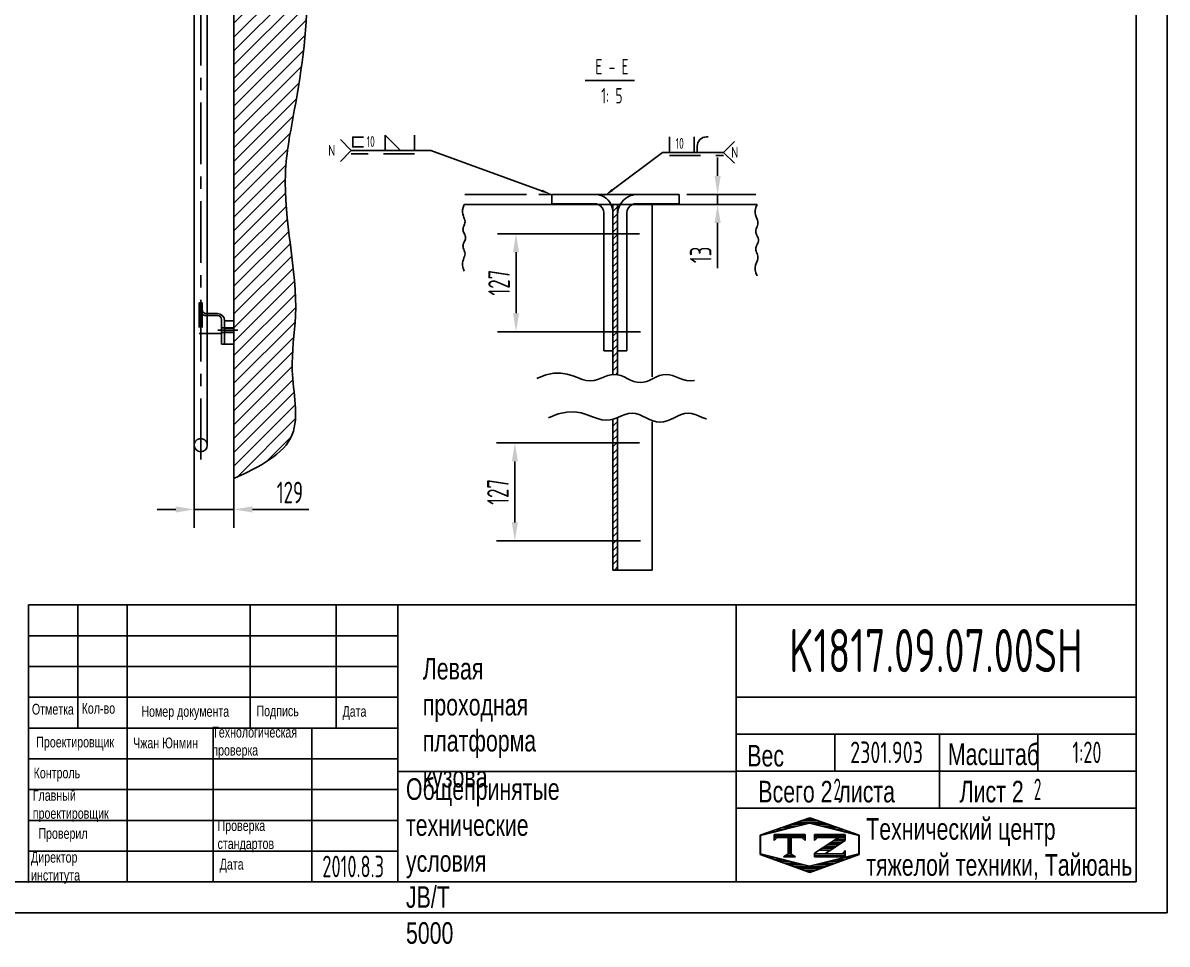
# Model space of a CAD drawing. Header units: millimetres. Extents: x 0 to 8400, y -102 to 5940.
# Drawn here: x 4689 to 8400, y -102 to 2885 of the extents above; entities that cross this region are included whole.
import ezdxf
from ezdxf.enums import TextEntityAlignment as Align

# ---------------------------------------------------------------- set-up
doc = ezdxf.new("R2010")
doc.units = ezdxf.units.MM
doc.header["$LTSCALE"] = 200
for name, pattern in [('F', [0.75, 0.5, -0.25]), ('G', [2, 1.25, -0.25, 0.25, -0.25]), ('K', [2.5, 1.25, -0.25, 0.25, -0.25, 0.25, -0.25])]:
    doc.linetypes.add(name, pattern=pattern)
for name, color, linetype in [('01', 7, 'Continuous'), ('02', 1, 'Continuous'), ('04', 2, 'F'), ('05', 4, 'G'), ('07', 6, 'K'), ('08', 1, 'Continuous'), ('10', 1, 'Continuous'), ('11', 3, 'Continuous'), ('13', 3, 'Continuous'), ('THICK', 7, 'Continuous')]:
    doc.layers.add(name, color=color, linetype=linetype)
doc.styles.get("Standard").update_dxf_attribs({"font": 'isocp', "width": 0.707, "bigfont": 'intecad.shx'})
doc.dimstyles.new('INTE', dxfattribs={"dimscale": 20, "dimtxt": 3.5, "dimasz": 3, "dimexe": 3, "dimexo": 0, "dimgap": 1, "dimtad": 1, "dimdec": 3, "dimdsep": 46, "dimtxsty": 'Standard', "dimcen": 0, "dimclrd": 1, "dimclre": 1, "dimclrt": 3, "dimaunit": 1, "dimadec": 0, "dimazin": 0, "dimtfac": 1, "dimtmove": 0, "dimatfit": 0, "dimfxl": 1, "dimarcsym": 0})

# ---------------------------------------------------------------- blocks, each defined once
blk = doc.blocks.new('*D112')
at = {"layer": '08', "color": 1, "lineweight": -2, "ltscale": 0.8}
for p, q in [((5244.5, 1548.1), (5244.5, 1247.7)), ((5373.5, 1407.9), (5373.5, 1247.7)), ((5184.5, 1307.7), (5124.5, 1307.7)), ((5244.5, 1307.7), (5373.5, 1307.7)), ((5433.5, 1307.7), (5616.2, 1307.7))]:
    blk.add_line(p, q, dxfattribs=at)
at = {"layer": '08', "color": 1, "ltscale": 0.8}
for points in [[(5184.5, 1317.7), (5184.5, 1297.7), (5244.5, 1307.7)], [(5433.5, 1317.7), (5433.5, 1297.7), (5373.5, 1307.7)]]:
    blk.add_solid(points, dxfattribs=at)
at = {"layer": 'Defpoints', "color": 0, "ltscale": 0.8}
for p in [(5244.5, 1548.1), (5373.5, 1407.9), (5373.5, 1307.7)]:
    blk.add_point(p, dxfattribs=at)
at = {"layer": '08', "color": 3, "ltscale": 0.8, "insert": (5554.8, 1362.7), "char_height": 70, "attachment_point": 5}
blk.add_mtext('129', dxfattribs=at)
blk = doc.blocks.new('*D137')
at = {"layer": '08', "color": 1, "lineweight": -2, "ltscale": 0.8}
for p, q in [((6942.2, 2389.1), (6942.2, 2449.1)), ((6974.3, 2329.1), (6882.2, 2329.1)), ((6942.2, 2329.1), (6942.2, 2296.6)), ((6974.3, 2296.6), (6882.2, 2296.6)), ((6942.2, 2236.6), (6942.2, 2090))]:
    blk.add_line(p, q, dxfattribs=at)
at = {"layer": '08', "color": 1, "ltscale": 0.8}
for points in [[(6932.2, 2389.1), (6952.2, 2389.1), (6942.2, 2329.1)], [(6932.2, 2236.6), (6952.2, 2236.6), (6942.2, 2296.6)]]:
    blk.add_solid(points, dxfattribs=at)
at = {"layer": 'Defpoints', "color": 0, "ltscale": 0.8}
for p in [(6974.3, 2329.1), (6942.2, 2296.6), (6974.3, 2296.6)]:
    blk.add_point(p, dxfattribs=at)
at = {"layer": '08', "color": 3, "ltscale": 0.8, "insert": (6887.2, 2133.3), "char_height": 70, "attachment_point": 5, "rotation": 90}
blk.add_mtext('13', dxfattribs=at)
blk = doc.blocks.new('*D138')
at = {"layer": '08', "color": 1, "lineweight": -2, "ltscale": 0.8}
for p, q in [((6538, 2201.6), (6228.3, 2201.6)), ((6288.3, 2141.6), (6288.3, 1944.1)), ((6538, 1884.1), (6228.3, 1884.1))]:
    blk.add_line(p, q, dxfattribs=at)
at = {"layer": '08', "color": 1, "ltscale": 0.8}
for points in [[(6278.3, 2141.6), (6298.3, 2141.6), (6288.3, 2201.6)], [(6278.3, 1944.1), (6298.3, 1944.1), (6288.3, 1884.1)]]:
    blk.add_solid(points, dxfattribs=at)
at = {"layer": 'Defpoints', "color": 0, "ltscale": 0.8}
for p in [(6538, 2201.6), (6288.3, 1884.1), (6538, 1884.1)]:
    blk.add_point(p, dxfattribs=at)
at = {"layer": '08', "color": 3, "ltscale": 0.8, "insert": (6233.3, 2042.9), "char_height": 70, "attachment_point": 5, "rotation": 90}
blk.add_mtext('127', dxfattribs=at)
blk = doc.blocks.new('*D139')
at = {"layer": '08', "color": 1, "lineweight": -2, "ltscale": 0.8}
for p, q in [((6538, 1523.3), (6224.5, 1523.3)), ((6284.5, 1463.3), (6284.5, 1265.8)), ((6538, 1205.8), (6224.5, 1205.8))]:
    blk.add_line(p, q, dxfattribs=at)
at = {"layer": '08', "color": 1, "ltscale": 0.8}
for points in [[(6274.5, 1463.3), (6294.5, 1463.3), (6284.5, 1523.3)], [(6274.5, 1265.8), (6294.5, 1265.8), (6284.5, 1205.8)]]:
    blk.add_solid(points, dxfattribs=at)
at = {"layer": 'Defpoints', "color": 0, "ltscale": 0.8}
for p in [(6538, 1523.3), (6284.5, 1205.8), (6538, 1205.8)]:
    blk.add_point(p, dxfattribs=at)
at = {"layer": '08', "color": 3, "ltscale": 0.8, "insert": (6229.5, 1364.6), "char_height": 70, "attachment_point": 5, "rotation": 90}
blk.add_mtext('127', dxfattribs=at)
blk = doc.blocks.new('*U140')
at = {"layer": '01'}
blk.add_line((-445.4, 192.6), (-445.4, 142.6), dxfattribs=at)
blk.add_lwpolyline([(-610.4, 154.1), (-645.4, 154.1), (-645.4, 186.1), (-610.4, 186.1)], dxfattribs=at)
blk.add_lwpolyline([(-540.4, 192.6), (-490.4, 142.6), (-540.4, 142.6)], close=True, dxfattribs=at)
blk.add_solid([(-445.4, 192.6), (-445.4, 227.6), (-495.4, 192.6), (-445.4, 192.6)], dxfattribs=at)
at = {"layer": '02'}
for points in [[(-685.8, 178), (-650.4, 142.6), (-685.8, 107.3)], [(-32.9, 11.9), (-392.6, 142.6), (-445.4, 142.6), (-650.4, 142.6)]]:
    blk.add_lwpolyline(points, dxfattribs=at)
blk.add_lwpolyline([(0, 0, 0, 8, 0), (-32.9, 11.9, 8, 8, 0)], format="xyseb", dxfattribs=at)
at = {"layer": '04'}
blk.add_line((-445.4, 132.1), (-650.4, 132.1), dxfattribs=at)
at = {"layer": '13', "width": 0.707}
blk.add_text('10', height=35, dxfattribs=at).set_placement((-600.4, 154.1))
at = {"layer": '13', "width": 1.010989}
blk.add_text('N', height=35, dxfattribs=at).set_placement((-725.4, 125.1), (-702.4, 125.1), align=Align.FIT)
blk = doc.blocks.new('*U141')
at = {"layer": '01'}
for p, q in [((213.8, 193.3), (213.8, 143.3)), ((293.8, 193.3), (293.8, 143.3))]:
    blk.add_line(p, q, dxfattribs=at)
blk.add_lwpolyline([(303.8, 143.3), (303.8, 163.3, -0.414214), (333.8, 193.3), (338.8, 193.3)], format="xyb", dxfattribs=at)
blk.add_solid([(213.8, 193.3), (213.8, 228.3), (263.8, 193.3), (213.8, 193.3)], dxfattribs=at)
at = {"layer": '02'}
for points in [[(424.1, 178.6), (388.8, 143.3), (424.1, 107.9)], [(28, 21), (191.3, 143.3), (213.8, 143.3), (388.8, 143.3)]]:
    blk.add_lwpolyline(points, dxfattribs=at)
blk.add_lwpolyline([(0, 0, 0, 8, 0), (28, 21, 8, 8, 0)], format="xyseb", dxfattribs=at)
at = {"layer": '04'}
blk.add_line((213.8, 132.8), (388.8, 132.8), dxfattribs=at)
at = {"layer": '13', "width": 0.707}
blk.add_text('10', height=35, dxfattribs=at).set_placement((233.8, 154.8))
at = {"layer": '13', "width": 1.010989}
blk.add_text('N', height=35, dxfattribs=at).set_placement((413.8, 125.8), (436.8, 125.8), align=Align.FIT)
blk = doc.blocks.new('*U162')
at = {"layer": '01'}
for points in [[(415, 5), (415, 292)], [(25, 5), (415, 5)]]:
    blk.add_lwpolyline(points, dxfattribs=at)
at = {"layer": '02'}
for points in [[(420, 0), (420, 297)], [(0, 0), (420, 0)]]:
    blk.add_lwpolyline(points, dxfattribs=at)
blk = doc.blocks.new('*X166')
at = {"color": 0}
for p, q in [((127.06, 7.8), (132.06, 7.8)), ((127.06, 7.5), (132.06, 7.5)), ((127.06, 7.2), (127.32, 7.2)), ((128.3, 5.7), (130.1, 5.7)), ((128.77, 6), (130.57, 6)), ((129.23, 6.3), (131.04, 6.3)), ((129.7, 6.6), (131.51, 6.6)), ((130.16, 6.9), (131.98, 6.9)), ((130.62, 7.2), (132.06, 7.2)), ((127.84, 5.4), (129.64, 5.4))]:
    blk.add_line(p, q, dxfattribs=at)
blk = doc.blocks.new('*X167')
at = {"color": 0}
for p, q in [((127.06, 4.8), (132.06, 4.8)), ((127.06, 4.5), (132.06, 4.5)), ((131.84, 5.1), (132.06, 5.1))]:
    blk.add_line(p, q, dxfattribs=at)
blk = doc.blocks.new('*X165')
at = {"color": 0}
for p, q in [((122.34, 4.5), (123.72, 4.5)), ((122.82, 4.8), (123.24, 4.8))]:
    blk.add_line(p, q, dxfattribs=at)
blk = doc.blocks.new('*X164')
at = {"color": 0}
for p, q in [((120.53, 7.8), (125.53, 7.8)), ((120.53, 7.5), (125.53, 7.5)), ((120.53, 7.2), (120.79, 7.2)), ((125.27, 7.2), (125.53, 7.2))]:
    blk.add_line(p, q, dxfattribs=at)
blk = doc.blocks.new('*X163')
at = {"color": 0}
for p, q in [((122.38, 9.3), (124.32, 9.3)), ((123.24, 9.6), (125.52, 9.6)), ((124.1, 9.9), (128.52, 9.9)), ((124.97, 10.2), (127.67, 10.2)), ((125.83, 10.5), (126.82, 10.5)), ((127.02, 9.6), (129.37, 9.6)), ((128.22, 9.3), (130.22, 9.3)), ((118.22, 7.8), (118.32, 7.8)), ((118.22, 7.5), (118.27, 7.5)), ((118.94, 8.1), (119.52, 8.1)), ((119.8, 8.4), (120.72, 8.4)), ((120.66, 8.7), (121.92, 8.7)), ((121.52, 9), (123.12, 9)), ((129.42, 9), (131.07, 9)), ((130.62, 8.7), (131.92, 8.7)), ((131.82, 8.4), (132.77, 8.4)), ((133.02, 8.1), (133.62, 8.1)), ((134.22, 7.8), (134.32, 7.8)), ((134.27, 7.5), (134.32, 7.5)), ((118.22, 7.2), (118.27, 7.2)), ((118.22, 6.9), (118.27, 6.9)), ((118.22, 6.6), (118.27, 6.6)), ((118.22, 6.3), (118.27, 6.3)), ((118.22, 6), (118.27, 6)), ((118.22, 5.7), (118.27, 5.7)), ((134.27, 7.2), (134.32, 7.2)), ((134.27, 6.9), (134.32, 6.9)), ((134.27, 6.6), (134.32, 6.6)), ((134.27, 6.3), (134.32, 6.3)), ((134.27, 6), (134.32, 6)), ((134.27, 5.7), (134.32, 5.7)), ((118.22, 5.4), (118.27, 5.4)), ((118.22, 5.1), (118.27, 5.1)), ((118.22, 4.8), (118.27, 4.8)), ((118.79, 4.5), (119.42, 4.5)), ((119.61, 4.2), (120.62, 4.2)), ((120.43, 3.9), (121.82, 3.9)), ((130.72, 3.9), (132.14, 3.9)), ((131.92, 4.2), (132.95, 4.2)), ((133.12, 4.5), (133.76, 4.5)), ((134.27, 5.4), (134.32, 5.4)), ((134.27, 5.1), (134.32, 5.1)), ((134.27, 4.8), (134.32, 4.8)), ((121.26, 3.6), (123.02, 3.6)), ((122.08, 3.3), (124.22, 3.3)), ((122.91, 3), (125.42, 3)), ((123.73, 2.7), (128.89, 2.7)), ((124.55, 2.4), (128.07, 2.4)), ((125.38, 2.1), (127.26, 2.1)), ((127.12, 3), (129.7, 3)), ((128.32, 3.3), (130.51, 3.3)), ((129.52, 3.6), (131.32, 3.6)), ((126.2, 1.8), (126.45, 1.8))]:
    blk.add_line(p, q, dxfattribs=at)

msp = doc.modelspace()

# ---------------------------------------------------------------- hatches: boundary and pattern name
at = {"layer": '02', "linetype": 'Continuous', "ltscale": 0.8}
h = msp.add_hatch(dxfattribs=at)
h.set_pattern_fill('ANSI31', color=1, scale=10, style=0)
h.set_pattern_definition([(45, (-5821.206, -2697.59), (-22.45064, 22.45064), [])])
edge = h.paths.add_edge_path()
edge.add_spline(control_points=[(5373.4839, 1407.9479), (5455.0406, 1446.6106), (5608.1208, 1519.1798), (5548.2001, 1753.1766), (5596.9079, 2024.276), (5513.3542, 2317.7407), (5582.7213, 2661.5796), (5636.3196, 3026.1156), (5554.1221, 3290.8534), (5586.0995, 3590.1243), (5550.8556, 3839.9088), (5585.3215, 4139.6312), (5471.9451, 4390.6785), (5548.5744, 4609.2725), (5587.0075, 4898.0016), (5428.3119, 4990.3757), (5373.4839, 5024.8496)], knot_values=[0, 0, 0, 0, 236.986156748, 444.818008428, 621.780804329, 1079.129058944, 1286.190622887, 1691.995868104, 2073.260540224, 2273.149531629, 2574.505715181, 2823.903942729, 3164.306719797, 3361.74699134, 3571.906516595, 3770.987223481, 3770.987223481, 3770.987223481, 3770.987223481], degree=3, periodic=0)
edge.add_line((5373.4839, 5024.8496), (5373.4839, 1407.9479))

# ---------------------------------------------------------------- linework, layer by layer
at = {"ltscale": 0.8}
for p, q in [((6602.7311, 2296.6162), (6602.7311, 1745.2862)), ((6602.7311, 2296.6162), (6602.7311, 1745.2862)), ((6617.7311, 2296.6162), (6617.7311, 1744.5581)), ((6602.7311, 1600.6234), (6602.7311, 1110.8354)), ((6602.7311, 1600.6234), (6602.7311, 1110.8354)), ((6617.7311, 1605.727), (6617.7311, 1110.8354))]:
    msp.add_line(p, q, dxfattribs=at)
at = {"layer": '01', "ltscale": 0.8}
for p, q in [((5373.4839, 5024.8496), (5373.4839, 1407.9479)), ((5244.4839, 4821.035), (5244.4839, 1516.1513)), ((5286.7839, 1516.1513), (5286.7839, 4821.035)), ((6512.0481, 2698.4963), (6672.0481, 2698.4963)), ((6404.2175, 2299.1162), (6544.2175, 2299.1162)), ((6817.7311, 2299.1162), (6677.7311, 2299.1162)), ((5260.6339, 1977.2832), (5270.6339, 1977.2832)), ((5286.7839, 1942.5739), (5283.6339, 1942.5739)), ((5286.7839, 1936.146), (5283.6339, 1936.146)), ((5320.1339, 1942.5739), (5286.7839, 1942.5739)), ((5320.1339, 1936.146), (5286.7839, 1936.146)), ((5333.1339, 1843.5375), (5333.1339, 1923.146)), ((5343.1339, 1897.0216), (5333.1339, 1897.0216)), ((5343.1339, 1843.5375), (5343.1339, 1919.5739)), ((5343.1339, 1843.5375), (5343.1339, 1919.5739)), ((5343.1339, 1919.5739), (5373.4839, 1919.5739)), ((5343.1339, 1897.0216), (5373.4839, 1897.0216)), ((5286.7839, 1877.9267), (5333.1339, 1877.9267)), ((5343.1339, 1881.0216), (5333.1339, 1881.0216)), ((5343.1339, 1881.0216), (5373.4839, 1881.0216)), ((5333.1339, 1843.5375), (5343.1339, 1843.5375)), ((5343.1339, 1843.5375), (5373.4839, 1843.5375)), ((6602.7311, 1110.8354), (6617.7311, 1110.8354)), ((6617.7311, 1110.9999), (6730.2311, 1110.8354))]:
    msp.add_line(p, q, dxfattribs=at)
at = {"layer": '01', "color": 7, "linetype": 'Continuous', "ltscale": 0.8}
for p, q in [((6544.2175, 2329.1162), (6404.2175, 2329.1162)), ((6404.2175, 2329.1162), (6404.2175, 2299.1162)), ((6682.7311, 2329.1162), (6817.7311, 2329.1162)), ((6817.7311, 2329.1162), (6817.7311, 2299.1162)), ((6120.2482, 2296.6162), (6617.7311, 2296.6162)), ((6572.7311, 2269.1162), (6572.7311, 1821.6162)), ((6617.7311, 2296.6162), (6617.7311, 1744.5581)), ((6632.7311, 2296.6162), (6617.7311, 2296.6162)), ((7070.1891, 2296.6162), (6632.7311, 2296.6162)), ((6647.7311, 2269.1162), (6647.7311, 1821.6162)), ((6730.2311, 2296.6162), (6730.2311, 1737.9682)), ((6602.7311, 1821.6162), (6572.7311, 1821.6162)), ((6617.7311, 1821.6162), (6647.7311, 1821.6162)), ((6617.7311, 1605.727), (6617.7311, 1110.8354)), ((6730.2311, 1591.7851), (6730.2311, 1110.8354))]:
    msp.add_line(p, q, dxfattribs=at)
at = {"layer": '01', "ltscale": 0.8}
for centre, radius, start, end in [((6545.44, 2273.4712), 55.6585, 24.5722589, 91.2585523), ((6682.7311, 2264.1162), 65, 90, 150), ((6542.7311, 2269.1162), 30, 66.4435357, 90), ((6677.7311, 2269.1162), 30, 90, 113.5564643), ((5320.1339, 1919.5739), 23, 0, 90), ((5320.1339, 1923.146), 13, 0, 90), ((5265.6339, 1516.1513), 21.15, 180, 0)]:
    msp.add_arc(centre, radius, start, end, dxfattribs=at)
at = {"layer": '01', "color": 7, "linetype": 'Continuous', "ltscale": 0.8}
for centre, radius, start, end in [((6542.7311, 2269.1162), 30, 0, 66.4435357), ((6542.7311, 2269.1162), 60, 0, 27.2796127), ((6682.7311, 2264.1162), 65, 150, 180), ((6677.7311, 2269.1162), 30, 113.5564643, 180)]:
    msp.add_arc(centre, radius, start, end, dxfattribs=at)
at = {"layer": '01', "ltscale": 0.8}
msp.add_open_spline([(5373.4839, 1407.9479), (5455.0406, 1446.6106), (5608.1208, 1519.1798), (5548.2001, 1753.1766), (5596.9079, 2024.276), (5513.3542, 2317.7407), (5582.7213, 2661.5796), (5636.3196, 3026.1156), (5554.1221, 3290.8534), (5586.0995, 3590.1243), (5550.8556, 3839.9088), (5585.3215, 4139.6312), (5471.9451, 4390.6785), (5548.5744, 4609.2725), (5587.0075, 4898.0016), (5428.3119, 4990.3757), (5373.4839, 5024.8496)], degree=3, knots=[0, 0, 0, 0, 236.986156748, 444.818008428, 621.780804329, 1079.129058944, 1286.190622887, 1691.995868104, 2073.260540224, 2273.149531629, 2574.505715181, 2823.903942729, 3164.306719797, 3361.74699134, 3571.906516595, 3770.987223481, 3770.987223481, 3770.987223481, 3770.987223481], dxfattribs=at)
at = {"layer": '02', "color": 1, "linetype": 'Continuous', "ltscale": 0.8}
for p, q in [((5343.1339, 1896.0216), (5373.4839, 1896.0216)), ((5343.1339, 1882.0216), (5373.4839, 1882.0216))]:
    msp.add_line(p, q, dxfattribs=at)
at = {"layer": '02', "ltscale": 0.8}
for points in [[(6120.2482, 2080.6456), (6116.532, 2090.1585), (6114.8152, 2098.5377), (6114.6675, 2105.9151), (6115.6588, 2112.4225), (6117.3587, 2118.1918), (6119.337, 2123.3546), (6121.1635, 2128.043), (6122.4079, 2132.3886), (6122.7496, 2136.5057), (6122.3066, 2140.4382), (6121.3069, 2144.2126), (6119.9782, 2147.8552), (6118.5482, 2151.3923), (6117.2448, 2154.8504), (6116.2957, 2158.2556), (6115.9288, 2161.6346), (6116.3, 2165.0091), (6117.2786, 2168.3837), (6118.6621, 2171.7582), (6120.2482, 2175.1327), (6121.8342, 2178.5073), (6123.2178, 2181.8818), (6124.1964, 2185.2564), (6124.5676, 2188.6309), (6124.1964, 2192.0054), (6123.2178, 2195.38), (6121.8342, 2198.7545), (6120.2482, 2202.1291), (6118.6621, 2205.5036), (6117.2786, 2208.8782), (6116.3, 2212.2527), (6115.9288, 2215.6272), (6116.2957, 2219.0062), (6117.2448, 2222.4115), (6118.5482, 2225.8695), (6119.9782, 2229.4066), (6121.3069, 2233.0492), (6122.3066, 2236.8236), (6122.7496, 2240.7561), (6122.4079, 2244.8733), (6121.1635, 2249.2189), (6119.337, 2253.9072), (6117.3587, 2259.07), (6115.6588, 2264.8393), (6114.6675, 2271.3467), (6114.8152, 2278.7241), (6116.532, 2287.1033), (6120.2482, 2296.6162)], [(7070.1891, 2065.2249), (7066.2076, 2075.417), (7064.3682, 2084.3946), (7064.21, 2092.2987), (7065.2721, 2099.2708), (7067.0934, 2105.452), (7069.2129, 2110.9835), (7071.1698, 2116.0066), (7072.503, 2120.6624), (7072.8691, 2125.0735), (7072.3946, 2129.2869), (7071.3235, 2133.3308), (7069.8999, 2137.2334), (7068.3678, 2141.0231), (7066.9713, 2144.728), (7065.9545, 2148.3765), (7065.5613, 2151.9967), (7065.959, 2155.6122), (7067.0075, 2159.2276), (7068.4898, 2162.8431), (7070.1891, 2166.4586), (7071.8884, 2170.0741), (7073.3707, 2173.6896), (7074.4192, 2177.3051), (7074.8169, 2180.9206), (7074.4192, 2184.5361), (7073.3707, 2188.1516), (7071.8884, 2191.767), (7070.1891, 2195.3825), (7068.4898, 2198.998), (7067.0075, 2202.6135), (7065.959, 2206.229), (7065.5613, 2209.8445), (7065.9545, 2213.4647), (7066.9713, 2217.1131), (7068.3678, 2220.8181), (7069.8999, 2224.6077), (7071.3235, 2228.5104), (7072.3946, 2232.5543), (7072.8691, 2236.7676), (7072.503, 2241.1787), (7071.1698, 2245.8346), (7069.2129, 2250.8577), (7067.0934, 2256.3892), (7065.2721, 2262.5704), (7064.21, 2269.5424), (7064.3682, 2277.4466), (7066.2076, 2286.4241), (7070.1891, 2296.6162)], [(6355.2244, 1732.3262), (6384.8068, 1743.8826), (6410.864, 1749.2214), (6433.8058, 1749.6805), (6454.0422, 1746.5979), (6471.983, 1741.3116), (6488.0381, 1735.1595), (6502.6176, 1729.4797), (6516.1312, 1725.6101), (6528.9344, 1724.5476), (6541.1636, 1725.9249), (6552.901, 1729.0337), (6564.2284, 1733.1657), (6575.2279, 1737.6125), (6585.9814, 1741.6658), (6596.571, 1744.6172), (6607.0786, 1745.7584), (6617.5725, 1744.6041), (6628.0664, 1741.5608), (6638.5604, 1737.2583), (6649.0543, 1732.3262), (6659.5482, 1727.394), (6670.0421, 1723.0915), (6680.5361, 1720.0483), (6691.03, 1718.894), (6701.5239, 1720.0483), (6712.0179, 1723.0915), (6722.5118, 1727.394), (6733.0057, 1732.3262), (6743.4996, 1737.2583), (6753.9936, 1741.5608), (6764.4875, 1744.6041), (6774.9814, 1745.7584), (6785.489, 1744.6172), (6796.0786, 1741.6658), (6806.8321, 1737.6125), (6817.8316, 1733.1657), (6829.159, 1729.0337), (6840.8964, 1725.9249), (6853.1256, 1724.5476), (6865.9288, 1725.6101), (6867.2667, 1725.9932)], [(6393.0426, 1605.153), (6424.9739, 1617.627), (6453.1001, 1623.3897), (6477.8635, 1623.8853), (6499.7066, 1620.5579), (6519.0719, 1614.8519), (6536.4018, 1608.2114), (6552.1389, 1602.0805), (6566.7255, 1597.9036), (6580.5452, 1596.7568), (6593.7455, 1598.2435), (6606.4148, 1601.5991), (6618.6416, 1606.0592), (6630.5145, 1610.8591), (6642.1219, 1615.2342), (6653.5523, 1618.4199), (6664.8942, 1619.6518), (6676.2213, 1618.4058), (6687.5484, 1615.1209), (6698.8756, 1610.4768), (6710.2027, 1605.153), (6721.5299, 1599.8293), (6732.857, 1595.1851), (6744.1842, 1591.9003), (6755.5113, 1590.6543), (6766.8385, 1591.9003), (6778.1656, 1595.1851), (6789.4928, 1599.8293), (6800.8199, 1605.153), (6812.1471, 1610.4768), (6823.4742, 1615.1209), (6834.8014, 1618.4058), (6846.1285, 1619.6518), (6857.4704, 1618.4199), (6868.9008, 1615.2342), (6880.5082, 1610.8591), (6892.381, 1606.0592), (6904.6079, 1601.5991), (6906.3684, 1601.1328)]]:
    msp.add_lwpolyline(points, dxfattribs=at)
at = {"layer": '04', "color": 2, "linetype": 'F', "ltscale": 0.8}
for p, q in [((5260.6339, 1977.2832), (5260.6339, 1877.9267)), ((5270.6339, 1977.2832), (5270.6339, 1877.9267)), ((5260.6339, 1877.9267), (5286.7839, 1877.9267))]:
    msp.add_line(p, q, dxfattribs=at)
for centre, radius, start, end in [((5283.6339, 1959.146), 23, 180, 270), ((5283.6339, 1955.5739), 13, 180, 270), ((5265.6339, 1516.1513), 21.15, 0, 180)]:
    msp.add_arc(centre, radius, start, end, dxfattribs=at)
at = {"layer": '05', "color": 4, "linetype": 'G', "ltscale": 0.8}
for p, q in [((5265.6339, 4867.0303), (5265.6339, 1469.5988)), ((6537.9811, 2201.6162), (6688.625, 2201.6162)), ((6682.481, 2201.6162), (6583.463, 2201.6162)), ((5386.1118, 1889.0216), (5321.0513, 1889.0216)), ((6537.9811, 1884.1162), (6691.8302, 1884.1162)), ((6682.481, 1884.1162), (6588.1069, 1884.1162)), ((6537.9811, 1523.3354), (6688.625, 1523.3354)), ((6682.481, 1523.3354), (6583.463, 1523.3354)), ((6537.9811, 1205.8354), (6691.8302, 1205.8354)), ((6682.481, 1205.8354), (6588.1069, 1205.8354))]:
    msp.add_line(p, q, dxfattribs=at)
at = {"layer": '07', "color": 6, "linetype": 'K', "ltscale": 0.8}
msp.add_line((6122.6077, 2329.1162), (7066.1271, 2329.1162), dxfattribs=at)
at = {"layer": '10', "ltscale": 0.8}
for p, q in [((6602.7311, 2296.4817), (6602.8655, 2296.6162)), ((6602.7311, 2274.0311), (6617.7311, 2289.0311)), ((6602.7311, 2251.5805), (6617.7311, 2266.5805)), ((6602.7311, 2229.1298), (6617.7311, 2244.1298)), ((6602.7311, 2206.6792), (6617.7311, 2221.6792)), ((6602.7311, 2184.2285), (6617.7311, 2199.2285)), ((6602.7311, 2161.7779), (6617.7311, 2176.7779)), ((6602.7311, 2139.3273), (6617.7311, 2154.3273)), ((6602.7311, 2116.8766), (6617.7311, 2131.8766)), ((6602.7311, 2094.426), (6617.7311, 2109.426)), ((6602.7311, 2071.9753), (6617.7311, 2086.9753)), ((6602.7311, 2049.5247), (6617.7311, 2064.5247)), ((6602.7311, 2027.0741), (6617.7311, 2042.0741)), ((6602.7311, 2004.6234), (6617.7311, 2019.6234)), ((6602.7311, 1982.1728), (6617.7311, 1997.1728)), ((6602.7311, 1959.7221), (6617.7311, 1974.7221)), ((6602.7311, 1937.2715), (6617.7311, 1952.2715)), ((6602.7311, 1914.8209), (6617.7311, 1929.8209)), ((6602.7311, 1892.3702), (6617.7311, 1907.3702)), ((6602.7311, 1869.9196), (6616.9277, 1884.1162)), ((6602.7311, 1847.4689), (6617.7311, 1862.4689)), ((6617.7311, 1881.4547), (6615.0695, 1884.1162)), ((6616.9277, 1884.1162), (6617.7311, 1884.9196)), ((6602.7311, 1825.0183), (6617.7311, 1840.0183)), ((6602.7311, 1802.5677), (6617.7311, 1817.5677)), ((6602.7311, 1780.117), (6617.7311, 1795.117)), ((6602.7311, 1757.6664), (6617.7311, 1772.6664)), ((6612.6598, 1745.1445), (6617.7311, 1750.2157)), ((6602.7311, 1600.2486), (6603.2409, 1600.7585)), ((6602.7311, 1577.798), (6617.7311, 1592.798)), ((6602.7311, 1555.3474), (6617.7311, 1570.3474)), ((6602.7311, 1532.8967), (6617.7311, 1547.8967)), ((6602.7311, 1510.4461), (6615.6204, 1523.3354)), ((6615.6204, 1523.3354), (6617.7311, 1525.4461)), ((6617.7311, 1521.9812), (6616.3768, 1523.3354)), ((6602.7311, 1487.9954), (6617.7311, 1502.9954)), ((6602.7311, 1465.5448), (6617.7311, 1480.5448)), ((6602.7311, 1443.0942), (6617.7311, 1458.0942)), ((6602.7311, 1420.6435), (6617.7311, 1435.6435)), ((6602.7311, 1398.1929), (6617.7311, 1413.1929)), ((6602.7311, 1375.7422), (6617.7311, 1390.7422)), ((6602.7311, 1353.2916), (6617.7311, 1368.2916)), ((6602.7311, 1330.841), (6617.7311, 1345.841)), ((6602.7311, 1308.3903), (6617.7311, 1323.3903)), ((6602.7311, 1285.9397), (6617.7311, 1300.9397)), ((6602.7311, 1263.489), (6617.7311, 1278.489)), ((6602.7311, 1241.0384), (6617.7311, 1256.0384)), ((6602.7311, 1218.5878), (6617.7311, 1233.5878)), ((6602.7311, 1196.1371), (6612.4293, 1205.8354)), ((6602.7311, 1173.6865), (6617.7311, 1188.6865)), ((6612.4293, 1205.8354), (6617.7311, 1211.1371)), ((6602.7311, 1151.2358), (6617.7311, 1166.2358)), ((6602.7311, 1128.7852), (6617.7311, 1143.7852)), ((6607.2319, 1110.8354), (6617.7311, 1121.3346))]:
    msp.add_line(p, q, dxfattribs=at)
at = {"layer": 'THICK'}
for p, q in [((4707.488, 998.128), (4707.488, 100)), ((4707.488, 998.128), (8300, 998.128)), ((4867.1035, 997.6948), (4867.1035, 998.128)), ((4867.1552, 598.96), (4867.1552, 998.128)), ((5026.8224, 100), (5026.8224, 998.128)), ((5425.9904, 598.96), (5425.9904, 998.128)), ((5705.408, 598.96), (5705.408, 998.128)), ((5904.992, 100), (5904.992, 998.128)), ((7002.704, 100), (7002.704, 998.128)), ((8300, 100), (8300, 998.128)), ((4707.488, 698.752), (5904.992, 698.752)), ((7002.704, 698.752), (8300, 698.752)), ((4707.488, 598.96), (5904.992, 598.96)), ((5306.24, 100), (5306.24, 598.96)), ((5625.5744, 100), (5625.5744, 598.96)), ((7002.704, 579.0016), (8300, 579.0016)), ((7322.0384, 459.2512), (7322.0384, 579.0016)), ((7661.3312, 339.5008), (7661.3312, 579.0016)), ((7980.6656, 459.2512), (7980.6656, 579.0016)), ((5904.992, 457.5211), (7002.704, 457.5211)), ((7002.704, 459.2512), (8300, 459.2512)), ((7002.704, 339.5008), (8300, 339.5008)), ((4707.488, 100), (8300, 100))]:
    msp.add_line(p, q, dxfattribs=at)
at = {"layer": 'THICK', "color": 3}
for p, q in [((4707.488, 898.336), (5904.992, 898.336)), ((4707.488, 798.544), (5904.992, 798.544)), ((4707.488, 499.168), (5904.992, 499.168)), ((4707.488, 399.376), (5904.992, 399.376)), ((4707.488, 299.584), (5904.992, 299.584)), ((7079.5853, 251.8053), (7241.3489, 308.1475)), ((7241.3489, 308.1475), (7401.0117, 251.8053)), ((7080.6357, 250.5365), (7240.3029, 290.4533)), ((7240.3029, 290.4533), (7399.9701, 250.5365)), ((7079.5853, 189.0606), (7079.5853, 251.8053)), ((7080.6357, 190.6613), (7080.6357, 250.5365)), ((7125.7214, 233.7076), (7125.7214, 253.666)), ((7125.7214, 253.666), (7225.5134, 253.666)), ((7135.7006, 243.6868), (7125.7214, 233.7076)), ((7215.5342, 243.6868), (7135.7006, 243.6868)), ((7171.2502, 243.7822), (7171.2502, 189.0406)), ((7175.616, 243.7822), (7175.616, 189.0406)), ((7180.6055, 243.7822), (7180.6055, 189.0406)), ((7225.5134, 233.7076), (7215.5342, 243.6868)), ((7225.5134, 253.666), (7225.5134, 233.7076)), ((7256.0711, 253.666), (7256.0711, 233.7076)), ((7256.0711, 253.666), (7355.8631, 253.666)), ((7256.0711, 233.7076), (7266.0503, 243.6868)), ((7334.6552, 243.6868), (7256.0711, 192.8421)), ((7266.0503, 243.6868), (7334.6552, 243.6868)), ((7355.8604, 233.8983), (7304.7357, 201.1784)), ((7355.8631, 253.666), (7355.8631, 233.7076)), ((7399.9701, 250.5365), (7399.9701, 190.6613)), ((7401.0117, 251.8053), (7401.0117, 189.0606)), ((4707.488, 199.792), (5904.992, 199.792)), ((7241.3489, 130.1574), (7079.5853, 189.0606)), ((7240.3029, 150.7445), (7080.6357, 190.6613)), ((7175.616, 193.6024), (7156.2819, 181.4376)), ((7175.616, 193.6024), (7194.9502, 181.4376)), ((7399.9701, 190.6613), (7240.3029, 150.7445)), ((7401.0117, 189.0606), (7241.3489, 130.1574)), ((7256.0711, 192.8421), (7256.0711, 181.4376)), ((7304.7357, 201.1784), (7289.4831, 191.4168)), ((7345.8812, 191.4168), (7289.4831, 191.4168)), ((7355.8604, 201.396), (7345.8812, 191.4168)), ((7355.8604, 181.4376), (7355.8604, 201.396)), ((7156.2819, 181.4376), (7175.616, 181.4376)), ((7194.9502, 181.4376), (7175.616, 181.4376)), ((7256.0711, 181.4376), (7355.8604, 181.4376))]:
    msp.add_line(p, q, dxfattribs=at)
for p in [(4707.488, 199.792), (4707.488, 100)]:
    msp.add_point(p, dxfattribs=at)

# ---------------------------------------------------------------- block references
at = {"layer": '01', "xscale": 20, "yscale": 20, "zscale": 20}
msp.add_blockref('*U162', (0, 0), dxfattribs=at)
at = {"layer": '01', "ltscale": 0.8}
for name, p in [('*U140', (6404.2175, 2329.1162)), ('*U141', (6572.274, 2322.2338))]:
    msp.add_blockref(name, p, dxfattribs=at)
at = {"layer": 'THICK', "color": 3, "xscale": 19.95840000000044, "yscale": 19.95839999999998, "zscale": 19.9584}
for name in ['*X163', '*X164', '*X166', '*X165', '*X167']:
    msp.add_blockref(name, (4720.1108, 95.1237), dxfattribs=at)

# ---------------------------------------------------------------- texts
at = {"layer": '01', "attachment_point": 1}
for s, insert, char_height, width in [('{\\fArial|b0|i0|c204|p34;\\C3;Левая проходная платформа\\Pкузова}', (5985.9189, 826.3246), 70, 1.403044), ('{\\fArial|b0|i0|c204|p34;Дата}', (5725.4097, 670.4499), 35, 1.403044), ('{\\fArial|b0|i0|c204|p34;Общепринятые технические\\Pусловия \\fArial|b0|i0|c0|p34;JB/T 5000}', (5931.2544, 435.9881), 70, 1.403044), ('{\\fArial|b0|i0|c204|p34;Проверка\\Pстандартов}', (5320.1264, 300), 35, 579.873557)]:
    msp.add_mtext(s, dxfattribs=dict(at, insert=insert, char_height=char_height, width=width))
for s, insert, char_height in [('{\\fArial|b0|i0|c204|p34;Отметка}', (4718.0223, 677.4591), 35), ('{\\fArial|b0|i0|c204|p34;Кол-во}', (4879.3726, 680.2628), 35), ('{\\fArial|b0|i0|c204|p34;Номер документа}', (5072.993, 670.4499), 35), ('{\\fArial|b0|i0|c204|p34;Подпись}', (5446.2034, 671.8518), 35), ('{\\fArial|b0|i0|c204|p34;Технологическая\\Pпроверка}', (5303.2259, 603.0275), 35), ('{\\fArial|b0|i0|c204|p34;Проектировщик}', (4732.0527, 570.9195), 35), ('{\\fArial|b0|i0|c204|p34;\\C3;Чжан Юнмин}', (5046.4684, 567.9816), 35), ('{\\fArial|b0|i0|c204|p34;Вес}', (7038.3824, 544.2712), 70), ('{\\fArial|b0|i0|c204|p34;Масштаб}', (7688.9013, 548.7537), 70), ('{\\fArial|b0|i0|c204|p34;Контроль}', (4723.6281, 470.8862), 35), ('{\\fArial|b0|i0|c204|p34;Всего 2 листа}', (7074.273, 427.727), 70), ('{\\fArial|b0|i0|c204|p34;Лист 2}', (7727.0351, 427.727), 70), ('{\\fArial|b0|i0|c204|p34;Главный\\Pпроектировщик}', (4720.822, 397.9906), 35), ('{\\fArial|b0|i0|c204|p34;Технический центр\\Pтяжелой техники, Тайюань}', (7424.2074, 306.7004), 70), ('{\\fArial|b0|i0|c204|p34;Проверил}', (4739.0616, 274.629), 35), ('{\\fArial|b0|i0|c204|p34;Директор\\Pинститута}', (4715.2098, 197.5279), 35), ('{\\fArial|b0|i0|c204|p34;Дата}', (5327.1417, 174.9392), 35)]:
    msp.add_mtext(s, dxfattribs=dict(at, insert=insert, char_height=char_height))
at = {"layer": '11', "ltscale": 0.8, "width": 0.707}
for s, p in [('E - E', (6599.3585, 2718.4963)), ('1: 5', (6598.9951, 2624.0916))]:
    msp.add_text(s, height=50, dxfattribs=at).set_placement(p, align=Align.CENTER)
at = {"layer": '11'}
for s, height, width, p, p2 in [('K1817.09.07.00SH', 140, 0.696133, (7174.4756, 780), (8125.5244, 780)), ('2301.903', 70, 0.689002, (7371.9587, 485), (7608.0413, 485)), ('1:20', 70, 0.655288, (8092.965, 485), (8187.035, 485)), ('2', 70, 0.562593, (7317.9875, 365), (7342.0125, 365)), ('2', 70, 0.562593, (7967.9875, 365), (7992.0125, 365)), ('2010.8.3', 70, 0.636133, (5660, 115), (5860, 115))]:
    msp.add_text(s, height=height, dxfattribs=dict(at, width=width)).set_placement(p, p2, align=Align.FIT)

# ---------------------------------------------------------------- dimensions: what is measured, and where the dimension line sits
at = {"layer": '08', "ltscale": 0.8}
for base, p1, p2, text, override, picture, middle in [((6942.1604, 2296.6162), (6974.2762, 2329.1162), (6974.2762, 2296.6162), '13', {"dimgap": 1, "dimdec": 2, "dimzin": 8, "dimpost": '<>', "dimtol": 0, "dimlim": 0, "dimtp": 0, "dimtm": 0, "dimtfac": 0.7}, '*D137', (6887.1604, 2133.3207)), ((6288.2963, 1884.1162), (6537.9811, 2201.6162), (6537.9811, 1884.1162), '127', {"dimgap": 1, "dimdec": 3, "dimzin": 8, "dimpost": '<>', "dimtol": 0, "dimlim": 0, "dimtp": 0, "dimtm": 0, "dimtfac": 0.7}, '*D138', (6233.2894, 2042.8662)), ((6284.539, 1205.8354), (6537.9811, 1523.3354), (6537.9811, 1205.8354), '127', {"dimgap": 1, "dimdec": 3, "dimzin": 8, "dimpost": '<>', "dimtol": 0, "dimlim": 0, "dimtp": 0, "dimtm": 0, "dimtfac": 0.7}, '*D139', (6229.5321, 1364.5854))]:
    dim = msp.add_linear_dim(base=base, p1=p1, p2=p2, angle=90, text=text, dimstyle='INTE', override=override, dxfattribs=at)
    dim.commit()
    dim.dimension.update_dxf_attribs({"geometry": picture, "text_midpoint": middle})
dim = msp.add_linear_dim(base=(5373.4839, 1307.6507), p1=(5244.4839, 1548.0633), p2=(5373.4839, 1407.9479), dimstyle='INTE', dxfattribs=at)
dim.commit()
dim.dimension.update_dxf_attribs({"geometry": '*D112', "text_midpoint": (5554.8475, 1362.6576)})

doc.saveas('drawing.dxf')
